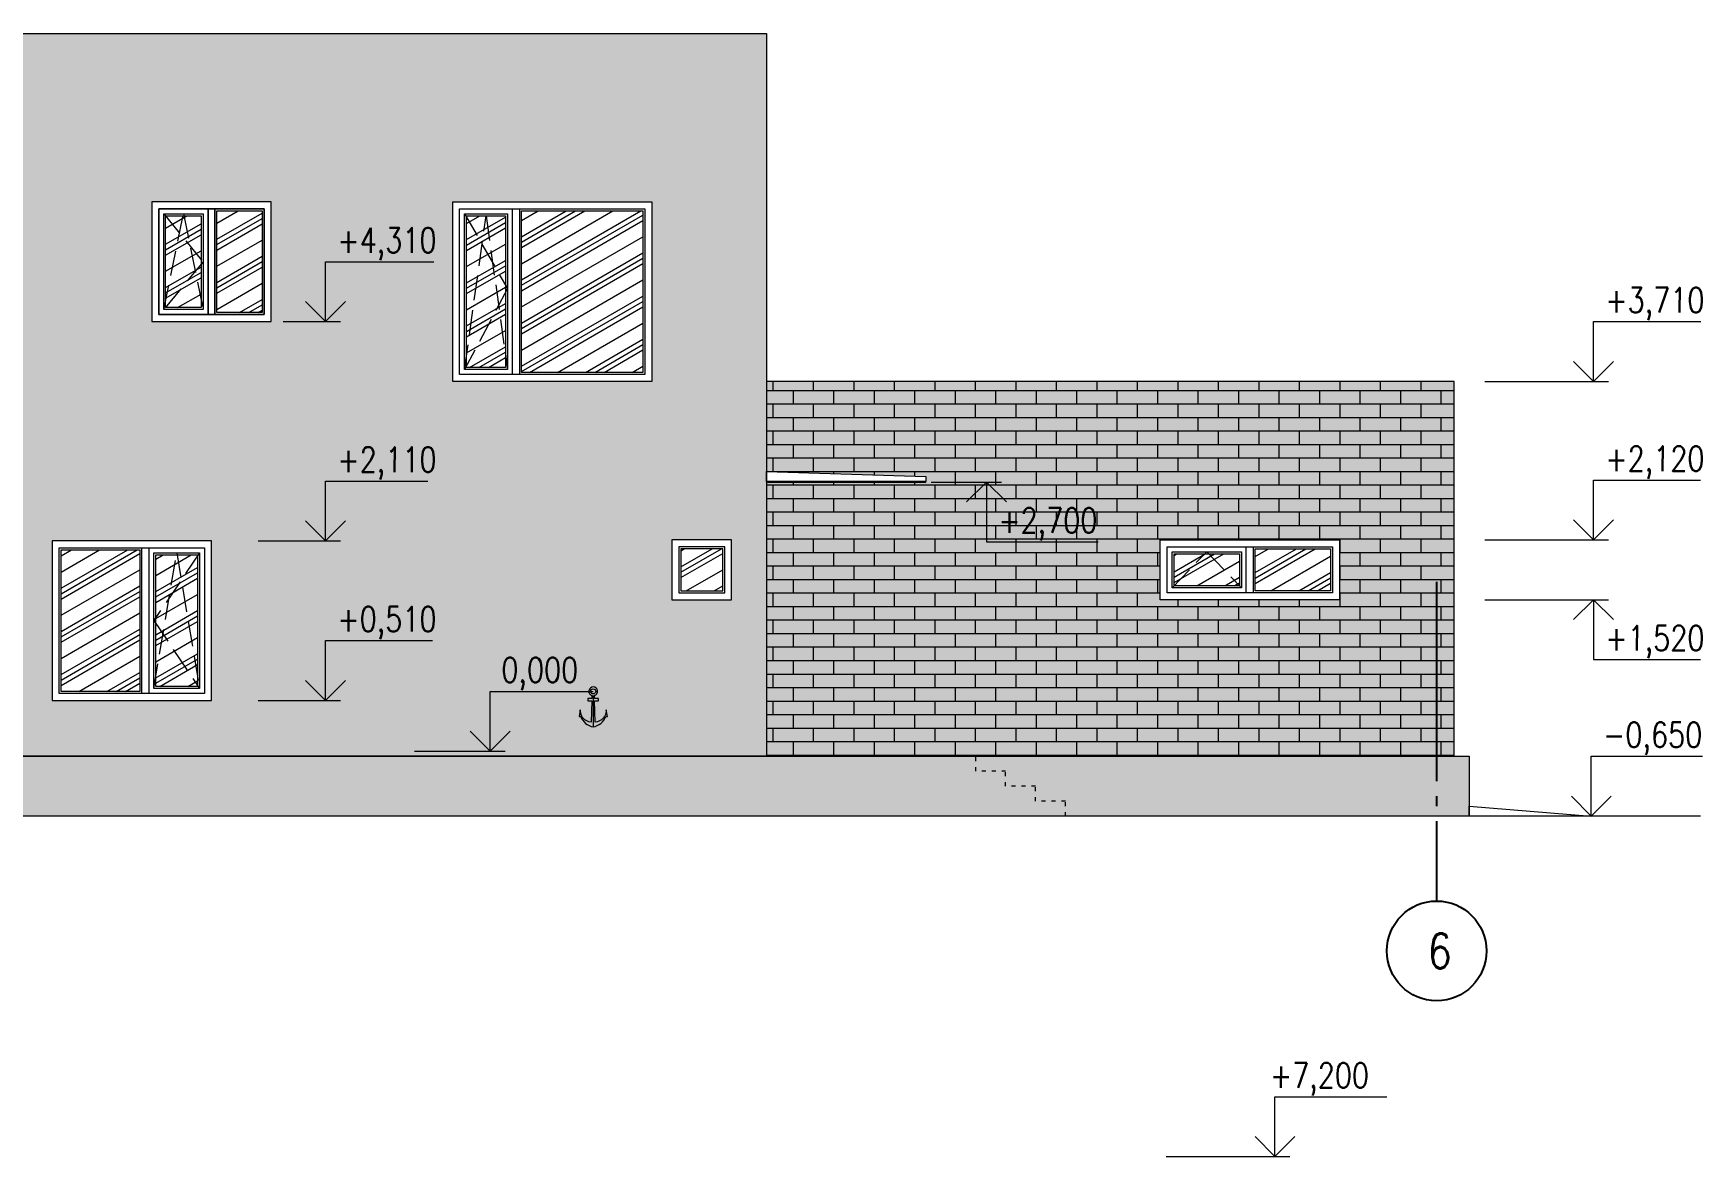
# Model space of a CAD drawing. Header units: millimetres. Extents: x 53645 to 137188, y 78097 to 135533.
# Drawn here: x 67538 to 84291, y 122658 to 133924 of the extents above; entities that cross this region are included whole.
import ezdxf

# ---------------------------------------------------------------- set-up
doc = ezdxf.new("R2010")
doc.units = ezdxf.units.MM
for name, pattern in [('ACAD_ISO03W100', [30, 12, -18]), ('CONTI', [0]), ('GOST2.303 4', [7, 5, -2, 0]), ('GOST2.303 5', [24, 20, -1.5, 1, -1.5])]:
    doc.linetypes.add(name, pattern=pattern)
doc.layers.add('axis_dim', color=40, linetype='CONTI')
doc.layers.add('wall', color=5, linetype='Continuous')
for name, color, linetype, lineweight in [('doors_windows', 4, 'Continuous', 5), ('hatch', 7, 'Continuous', 5), ('mark', 174, 'Continuous', 15), ('Wall2', 5, 'Continuous', 5)]:
    doc.layers.add(name, color=color, linetype=linetype, lineweight=lineweight)
doc.styles.add('GOST 2.304', font='CS_Gost2304.shx', dxfattribs={"width": 0.8, "oblique": 15})
pattern_1 = [(0, (42856.98, -39823.39), (0, 135.4836), []), (90, (42856.98, -39823.39), (-203.2, 135.4836), [135.4836, -135.4836])]

# ---------------------------------------------------------------- blocks, each defined once
blk = doc.blocks.new('ОК-1200-1200')
at = {"layer": 'hatch', "ltscale": 50, "true_color": 0xb0cfd8}
h = blk.add_hatch(dxfattribs=at)
h.set_pattern_fill('PLASTI', color=9, scale=1500, angle=30, style=0)
h.set_pattern_definition([(30, (6885.6, 78162.7), (-187.5, 324.7595), []), (30, (6862.17, 78203.3), (-187.5, 324.7595), []), (30, (6838.74, 78243.88), (-187.5, 324.7595), []), (30, (6768.42, 78365.67), (-187.5, 324.7595), [])])
h.paths.add_polyline_path([(25854, 212938), (26209, 212938), (26209, 212018), (25854, 212018)])
h = blk.add_hatch(dxfattribs=at)
h.set_pattern_fill('PLASTI', color=9, scale=1500, angle=30, style=0)
h.set_pattern_definition([(30, (7400.6, 78213.3), (-187.5, 324.7595), []), (30, (7377.17, 78253.9), (-187.5, 324.7595), []), (30, (7353.74, 78294.5), (-187.5, 324.7595), []), (30, (7283.42, 78416.28), (-187.5, 324.7595), [])])
h.paths.add_polyline_path([(26369, 212989), (26824, 212989), (26824, 211968), (26369, 211968)])
at = {"layer": 'doors_windows', "lineweight": 20, "ltscale": 50}
for points in [[(26914, 213078), (25714, 213078), (25714, 211878), (26914, 211878)], [(26844, 213008), (25784, 213008), (25784, 211948), (26844, 211948)], [(25784, 213008), (26279, 213008), (26279, 211948), (25784, 211948)], [(25834, 212958), (26229, 212958), (26229, 211998), (25834, 211998)], [(25854, 212938), (26209, 212938), (26209, 212018), (25854, 212018)], [(26279, 213008), (26349, 213008), (26349, 211948), (26279, 211948)], [(26349, 213008), (26844, 213008), (26844, 211948), (26349, 211948)], [(26369, 212989), (26824, 212989), (26824, 211968), (26369, 211968)]]:
    blk.add_lwpolyline(points, close=True, dxfattribs=at)
at = {"layer": 'doors_windows', "linetype": 'GOST2.303 4', "lineweight": 20, "ltscale": 50}
for points in [[(25834, 212958), (26229, 212478), (25834, 211998)], [(25834, 211998), (26032, 212958), (26229, 211998)]]:
    blk.add_lwpolyline(points, dxfattribs=at)

msp = doc.modelspace()

# ---------------------------------------------------------------- hatches: boundary and pattern name
at = {"layer": 'hatch', "ltscale": 75, "true_color": 0xcfd0cf}
h = msp.add_hatch(color=254, dxfattribs=at)
h.paths.add_polyline_path([(62716.5, 129234.5), (64716.5, 129234.5), (64716.5, 127234.5), (62716.5, 127234.5)], flags=16)
h.paths.add_polyline_path([(69326.5, 127234.5), (67726.5, 127234.5), (67726.5, 128834.5), (69326.5, 128834.5)], flags=16)
h.paths.add_polyline_path([(65916.5, 132234.5), (65916.5, 130434.5), (63916.5, 130434.5), (63916.5, 132234.5)], flags=16)
h.paths.add_polyline_path([(69926.5, 132234.5), (69926.5, 131034.5), (68726.5, 131034.5), (68726.5, 132234.5)], flags=16)
h.paths.add_polyline_path([(73746.5, 132234.5), (73746.5, 130434.5), (71746.5, 130434.5), (71746.5, 132234.5)], flags=16)
h.paths.add_polyline_path([(74896.5, 133924.5), (61146.4, 133924.5), (61146.4, 126674.5), (74896.5, 126674.5), (74896.5, 129424.5), (74896.5, 129424.5), (74896.5, 129529.5)])
h.paths.add_polyline_path([(73946.4, 128244.5), (73946.4, 128844.5), (74546.4, 128844.5), (74546.4, 128244.5)], flags=16)
at = {"layer": 'hatch', "ltscale": 75}
h = msp.add_hatch(dxfattribs=at)
h.set_pattern_fill('AR-CONC', color=252, scale=2, style=0)
h.set_pattern_definition([(50, (42856.98, -39823.4), (364.36934, -31.87817), [38.1, -419.1]), (355, (42857, -39823.4), (-70.48684, 382.1137), [30.48, -335.2812]), (100.45144, (42887.35, -39826.05), (293.8825, 350.2355), [32.38, -356.1805]), (46.1842, (42857, -39721.8), (542.1581, -84.0847), [57.15, -628.65]), (96.63556, (42902.16, -39728.8), (474.8083, 494.8522), [48.57, -534.2712]), (351.18415, (42857, -39721.8), (474.8083, 494.8522), [45.72, -502.9195]), (21, (42907.78, -39747.2), (303.2288, -204.5304), [38.1, -419.1]), (326, (42907.8, -39747.2), (123.60406, 368.3759), [30.48, -335.28]), (71.45144, (42933.05, -39764.23), (426.83284, 163.84554), [32.38, -356.1799]), (37.5, (42856.98, -39823.39), (6.17721, 169.11008), [0, -331.216, 0, -340.36, 0, -336.55]), (7.5, (42856.98, -39823.39), (133.63933, 200.36115), [0, -194.056, 0, -323.596, 0, -128.27]), (327.5, (42743.7, -39823.39), (271.18119, -11.45749), [0, -127, 0, -396.24, 0, -525.78]), (317.5, (42692.9, -39823.4), (296.25836, 50.85298), [0, -165.1, 0, -263.144, 0, -373.38])])
h.paths.add_polyline_path([(62716.5, 129234.5), (64716.5, 129234.5), (64716.5, 127234.5), (62716.5, 127234.5)], flags=16)
h.paths.add_polyline_path([(69326.5, 127234.5), (67726.5, 127234.5), (67726.5, 128834.5), (69326.5, 128834.5)], flags=16)
h.paths.add_polyline_path([(65916.5, 132234.5), (65916.5, 130434.5), (63916.5, 130434.5), (63916.5, 132234.5)], flags=16)
h.paths.add_polyline_path([(69926.5, 132234.5), (69926.5, 131034.5), (68726.5, 131034.5), (68726.5, 132234.5)], flags=16)
h.paths.add_polyline_path([(73746.5, 132234.5), (73746.5, 130434.5), (71746.5, 130434.5), (71746.5, 132234.5)], flags=16)
h.paths.add_polyline_path([(74896.5, 133924.5), (61146.4, 133924.5), (61146.4, 126674.5), (74896.5, 126674.5), (74896.5, 129424.5), (74896.5, 129424.5), (74896.5, 129529.5)])
h.paths.add_polyline_path([(73946.4, 128244.5), (73946.4, 128844.5), (74546.4, 128844.5), (74546.4, 128244.5)], flags=16)
at = {"layer": 'hatch', "ltscale": 50, "true_color": 0xb0cfd8}
h = msp.add_hatch(dxfattribs=at)
h.set_pattern_fill('PLASTI', color=9, scale=1500, angle=30, style=0)
h.set_pattern_definition([(30, (52937.64, -2601.13), (-187.5, 324.7595), []), (30, (52914.2, -2560.54), (-187.5, 324.7595), []), (30, (52890.76, -2519.94), (-187.5, 324.7595), []), (30, (52820.45, -2398.16), (-187.5, 324.7595), [])])
h.paths.add_polyline_path([(71886.5, 132094.5), (72276.5, 132094.5), (72276.5, 130574.5), (71886.5, 130574.5)])
h = msp.add_hatch(dxfattribs=at)
h.set_pattern_fill('PLASTI', color=9, scale=1500, angle=30, style=0)
h.set_pattern_definition([(30, (53437.64, -2601.13), (-187.5, 324.7595), []), (30, (53414.2, -2560.54), (-187.5, 324.7595), []), (30, (53390.76, -2519.94), (-187.5, 324.7595), []), (30, (53320.45, -2398.16), (-187.5, 324.7595), [])])
h.paths.add_polyline_path([(72436.5, 132144.5), (73656.5, 132144.5), (73656.5, 130524.5), (72436.5, 130524.5)])
at = {"layer": 'hatch', "ltscale": 75, "true_color": 0x3f3a3a}
h = msp.add_hatch(color=250, dxfattribs=at)
h.paths.add_polyline_path([(81796.9, 130434.5), (74896.5, 130434.5), (74896.5, 129529.5), (76496.5, 129479.5), (76496.5, 129429.5), (76496.5, 129424.5), (74896.5, 129424.5), (74896.5, 126674.5), (81796.9, 126674.5)])
h.paths.add_polyline_path([(78846.9, 128244.5), (78846.9, 128844.5), (80646.6, 128844.5), (80646.9, 128844.5), (80646.9, 128244.5)], flags=16)
at = {"layer": 'hatch', "ltscale": 75, "true_color": 0x2e2e2e}
h = msp.add_hatch(dxfattribs=at)
h.set_pattern_fill('AR-BRSTD', color=250, scale=2, style=0)
h.set_pattern_definition(pattern_1)
h.paths.add_polyline_path([(81796.9, 130434.5), (74896.5, 130434.5), (74896.5, 129529.5), (76496.5, 129479.5), (76496.5, 129429.5), (76496.5, 129424.5), (74896.5, 129424.5), (74896.5, 126674.5), (81796.9, 126674.5)])
h.paths.add_polyline_path([(78846.9, 128244.5), (78846.9, 128844.5), (80646.6, 128844.5), (80646.9, 128844.5), (80646.9, 128244.5)], flags=16)
at = {"layer": 'hatch', "ltscale": 50, "true_color": 0xb0cfd8}
h = msp.add_hatch(dxfattribs=at)
h.set_pattern_fill('PLASTI', color=9, scale=1500, angle=30, style=0)
h.set_pattern_definition([(30, (48897.6, -6081.13), (-187.5, 324.7595), []), (30, (48874.18, -6040.54), (-187.5, 324.7595), []), (30, (48850.74, -5999.94), (-187.5, 324.7595), []), (30, (48780.43, -5878.16), (-187.5, 324.7595), [])])
h.paths.add_polyline_path([(67816.5, 128744.5), (68606.5, 128744.5), (68606.5, 127324.5), (67816.5, 127324.5)])
h = msp.add_hatch(dxfattribs=at)
h.set_pattern_fill('PLASTI', color=9, scale=1500, angle=30, style=0)
h.set_pattern_definition([(30, (49817.6, -6131.13), (-187.5, 324.7595), []), (30, (49794.18, -6090.54), (-187.5, 324.7595), []), (30, (49770.74, -6049.94), (-187.5, 324.7595), []), (30, (49700.43, -5928.16), (-187.5, 324.7595), [])])
h.paths.add_polyline_path([(68766.5, 128694.5), (69186.5, 128694.5), (69186.5, 127374.5), (68766.5, 127374.5)])
h = msp.add_hatch(dxfattribs=at)
h.set_pattern_fill('PLASTI', color=9, scale=1500, angle=30, style=0)
h.set_pattern_definition([(30, (54987.6, -5941.13), (-187.5, 324.7595), []), (30, (54964.15, -5900.54), (-187.5, 324.7595), []), (30, (54940.7, -5859.94), (-187.5, 324.7595), []), (30, (54870.4, -5738.16), (-187.5, 324.7595), [])])
h.paths.add_polyline_path([(74036.4, 128754.5), (74456.4, 128754.5), (74456.4, 128334.5), (74036.4, 128334.5)])
h = msp.add_hatch(dxfattribs=at)
h.set_pattern_fill('PLASTI', color=9, scale=1500, angle=30, style=0)
h.set_pattern_definition([(30, (59938.02, -5991.13), (-187.5, 324.7595), []), (30, (59914.6, -5950.54), (-187.5, 324.7595), []), (30, (59891.14, -5909.94), (-187.5, 324.7595), []), (30, (59820.83, -5788.16), (-187.5, 324.7595), [])])
h.paths.add_polyline_path([(78986.9, 128704.5), (79641.7, 128704.5), (79641.7, 128384.5), (78986.9, 128384.5)])
h = msp.add_hatch(dxfattribs=at)
h.set_pattern_fill('PLASTI', color=9, scale=1500, angle=30, style=0)
h.set_pattern_definition([(30, (60852.9, -5941.13), (-187.5, 324.7595), []), (30, (60829.45, -5900.54), (-187.5, 324.7595), []), (30, (60806, -5859.94), (-187.5, 324.7595), []), (30, (60735.7, -5738.16), (-187.5, 324.7595), [])])
h.paths.add_polyline_path([(79801.7, 128754.5), (80556.6, 128754.5), (80556.6, 128334.5), (79801.7, 128334.5)])
at = {"layer": 'hatch', "ltscale": 75, "true_color": 0x3f3a3a}
h = msp.add_hatch(color=250, dxfattribs=at)
h.paths.add_polyline_path([(60296.5, 126674.5), (81946.9, 126674.5), (81946.9, 126074.5), (60296.5, 126074.5)])
h.paths.add_polyline_path([(58446.5, 126674.5), (58146.5, 126674.5), (58146.5, 126074.5), (58446.5, 126074.5)])
at = {"layer": 'hatch', "ltscale": 75, "true_color": 0x2e2e2e}
h = msp.add_hatch(dxfattribs=at)
h.set_pattern_fill('AR-BRSTD', color=250, scale=2, style=0)
h.set_pattern_definition(pattern_1)
h.paths.add_polyline_path([(60296.5, 126674.5), (81946.9, 126674.5), (81946.9, 126074.5), (60296.5, 126074.5)])
h.paths.add_polyline_path([(58446.5, 126674.5), (58146.5, 126674.5), (58146.5, 126074.5), (58446.5, 126074.5)])

# ---------------------------------------------------------------- linework, layer by layer
at = {"layer": 'axis_dim', "linetype": 'GOST2.303 5', "lineweight": 25, "ltscale": 100}
msp.add_lwpolyline([(81621.9, 128423), (81621.9, 125221.4)], dxfattribs=at)
at = {"layer": 'axis_dim', "color": 18, "linetype": 'Continuous', "lineweight": 25, "ltscale": 100, "true_color": 0x000000}
msp.add_circle((81621.9, 124721.4), 500, dxfattribs=at)
at = {"layer": 'doors_windows', "lineweight": 20, "ltscale": 50}
for points in [[(71816.5, 132164.5), (73676.5, 132164.5), (73676.5, 130504.5), (71816.5, 130504.5)], [(71866.5, 132114.5), (72296.5, 132114.5), (72296.5, 130554.5), (71866.5, 130554.5)], [(71886.5, 132094.5), (72276.5, 132094.5), (72276.5, 130574.5), (71886.5, 130574.5)], [(72346.5, 132164.5), (72416.5, 132164.5), (72416.5, 130504.5), (72346.5, 130504.5)], [(72436.5, 132144.5), (73656.5, 132144.5), (73656.5, 130524.5), (72436.5, 130524.5)], [(67796.5, 128764.5), (69256.5, 128764.5), (69256.5, 127304.5), (67796.5, 127304.5)], [(67816.5, 128744.5), (68606.5, 128744.5), (68606.5, 127324.5), (67816.5, 127324.5)], [(68626.5, 128764.5), (68696.5, 128764.5), (68696.5, 127304.5), (68626.5, 127304.5)], [(68746.5, 128714.5), (69206.5, 128714.5), (69206.5, 127354.5), (68746.5, 127354.5)], [(68766.5, 128694.5), (69186.5, 128694.5), (69186.5, 127374.5), (68766.5, 127374.5)], [(74476.4, 128774.5), (74016.4, 128774.5), (74016.4, 128314.5), (74476.4, 128314.5)], [(74456.4, 128754.5), (74036.4, 128754.5), (74036.4, 128334.5), (74456.4, 128334.5)], [(78916.9, 128774.5), (80576.6, 128774.5), (80576.6, 128314.5), (78916.9, 128314.5)], [(78966.9, 128724.5), (79661.7, 128724.5), (79661.7, 128364.5), (78966.9, 128364.5)], [(78986.9, 128704.5), (79641.7, 128704.5), (79641.7, 128384.5), (78986.9, 128384.5)], [(79711.7, 128774.5), (79781.7, 128774.5), (79781.7, 128314.5), (79711.7, 128314.5)], [(79801.7, 128754.5), (80556.6, 128754.5), (80556.6, 128334.5), (79801.7, 128334.5)]]:
    msp.add_lwpolyline(points, close=True, dxfattribs=at)
at = {"layer": 'doors_windows', "linetype": 'GOST2.303 4', "lineweight": 20, "ltscale": 50}
for points in [[(71866.5, 132114.5), (72296.5, 131364.5), (71866.5, 130554.5)], [(71866.5, 130554.5), (72081.5, 132094.5), (72296.5, 130554.5)], [(69206.5, 128714.5), (68746.5, 128034.5), (69206.5, 127354.5)], [(68746.5, 127354.5), (68976.5, 128714.5), (69206.5, 127354.5)], [(78966.9, 128364.5), (79314.3, 128724.5), (79661.7, 128364.5)]]:
    msp.add_lwpolyline(points, dxfattribs=at)
at = {"layer": 'mark', "linetype": 'Continuous', "ltscale": 100}
for points in [[(70471.1, 131034.5), (70471.1, 131634.5)], [(70471.1, 131634.5), (71558.1, 131634.5)], [(70471.1, 131034.5), (70271.1, 131234.5)], [(70471.1, 131034.5), (70671.1, 131234.5)], [(70044.1, 131034.5), (70621.1, 131034.5)], [(83196.3, 130434.5), (83196.3, 131034.5)], [(83196.3, 131034.5), (84273.3, 131034.5)], [(83196.3, 130434.5), (82996.3, 130634.5)], [(83196.3, 130434.5), (83396.3, 130634.5)], [(82105.1, 130434.5), (83346.3, 130434.5)], [(70471.1, 128834.5), (70471.1, 129434.5)], [(70471.1, 129434.5), (71498.1, 129434.5)], [(76550.3, 129424.5), (77253.4, 129424.5)], [(77103.4, 129424.5), (76903.4, 129224.5)], [(77103.4, 129424.5), (77103.4, 128824.5)], [(77103.4, 129424.5), (77303.4, 129224.5)], [(83196.3, 128844.5), (83196.3, 129444.5)], [(83196.3, 129444.5), (84268.3, 129444.5)], [(70471.1, 128834.5), (70271.1, 129034.5)], [(70471.1, 128834.5), (70671.1, 129034.5)], [(83196.3, 128844.5), (82996.3, 129044.5)], [(83196.3, 128844.5), (83396.3, 129044.5)], [(69793.4, 128834.5), (70621.1, 128834.5)], [(82105.1, 128844.5), (83346.3, 128844.5)], [(77103.4, 128824.5), (78225.4, 128824.5)], [(82105.1, 128244.5), (83346.3, 128244.5)], [(83196.3, 128244.5), (82996.3, 128044.5)], [(83196.3, 128244.5), (83196.3, 127644.5)], [(83196.3, 128244.5), (83396.3, 128044.5)], [(70471.1, 127234.5), (70471.1, 127834.5)], [(70471.1, 127834.5), (71543.1, 127834.5)], [(83196.3, 127644.5), (84268.3, 127644.5)], [(70471.1, 127234.5), (70271.1, 127434.5)], [(70471.1, 127234.5), (70671.1, 127434.5)], [(72122.2, 126724.5), (72122.2, 127324.5)], [(72122.2, 127324.5), (73157.2, 127324.5)], [(69793.4, 127234.5), (70621.1, 127234.5)], [(72122.2, 126724.5), (71922.2, 126924.5)], [(72122.2, 126724.5), (72322.2, 126924.5)], [(71362.1, 126724.5), (72272.2, 126724.5)], [(83174.1, 126074.5), (83174.1, 126674.5)], [(83174.1, 126674.5), (84291.1, 126674.5)], [(83174.1, 126074.5), (82974.1, 126274.5)], [(83174.1, 126074.5), (83374.1, 126274.5)], [(79999, 122658.4), (79999, 123258.4)], [(79999, 123258.4), (81121, 123258.4)], [(79999, 122658.4), (79799, 122858.4)], [(79999, 122658.4), (80199, 122858.4)], [(78907.8, 122658.4), (80149, 122658.4)]]:
    msp.add_lwpolyline(points, dxfattribs=at)
at = {"layer": 'Wall2', "color": 18, "linetype": 'ByBlock', "ltscale": 3.333333, "true_color": 0x000000}
for p, q in [((71746.5, 132234.5), (73746.5, 132234.5)), ((71746.5, 130434.5), (71746.5, 132234.5)), ((73746.5, 132234.5), (73746.5, 130434.5)), ((73746.5, 130434.5), (71746.5, 130434.5)), ((69326.5, 128834.5), (67726.5, 128834.5)), ((67726.5, 128834.5), (67726.5, 127234.5)), ((69326.5, 127234.5), (69326.5, 128834.5)), ((67726.5, 127234.5), (69326.5, 127234.5))]:
    msp.add_line(p, q, dxfattribs=at)
for points in [[(61146.4, 133924.5), (74896.5, 133924.5), (74896.5, 126674.5), (61146.4, 126674.5)], [(69926.5, 132234.5), (68726.5, 132234.5), (68726.5, 131034.5), (69926.5, 131034.5)], [(71746.5, 132234.5), (73746.5, 132234.5), (73746.5, 130434.5), (71746.5, 130434.5)], [(81796.9, 130434.5), (74896.5, 130434.5), (74896.5, 126674.5), (81796.9, 126674.5)], [(74896.5, 129424.5), (76496.5, 129424.5), (76496.5, 129429.5), (74896.5, 129429.5)], [(69326.5, 128834.5), (67726.5, 128834.5), (67726.5, 127234.5), (69326.5, 127234.5)], [(74546.5, 128844.5), (73946.4, 128844.5), (73946.4, 128244.5), (74546.5, 128244.5)], [(74546.4, 128844.5), (73946.4, 128844.5), (73946.4, 128244.5), (74546.4, 128244.5)], [(78846.9, 128844.5), (80646.9, 128844.5), (80646.9, 128244.5), (78846.9, 128244.5)], [(78846.9, 128844.5), (80646.6, 128844.5), (80646.6, 128244.5), (78846.9, 128244.5)], [(74476.4, 128774.5), (74016.4, 128774.5), (74016.4, 128314.5), (74476.4, 128314.5)], [(74476.4, 128774.5), (74016.4, 128774.5), (74016.4, 128314.5), (74476.4, 128314.5)], [(74476.4, 128774.5), (74016.4, 128774.5), (74016.4, 128314.5), (74476.4, 128314.5)], [(74476.4, 128774.5), (74016.4, 128774.5), (74016.4, 128314.5), (74476.4, 128314.5)], [(74476.4, 128774.5), (74016.4, 128774.5), (74016.4, 128314.5), (74476.4, 128314.5)], [(74456.4, 128754.5), (74036.4, 128754.5), (74036.4, 128334.5), (74456.4, 128334.5)], [(74456.4, 128754.5), (74036.4, 128754.5), (74036.4, 128334.5), (74456.4, 128334.5)], [(74456.4, 128754.5), (74036.4, 128754.5), (74036.4, 128334.5), (74456.4, 128334.5)], [(74456.4, 128754.5), (74036.4, 128754.5), (74036.4, 128334.5), (74456.4, 128334.5)], [(74456.4, 128754.5), (74036.4, 128754.5), (74036.4, 128334.5), (74456.4, 128334.5)], [(74456.4, 128754.5), (74036.4, 128754.5), (74036.4, 128334.5), (74456.4, 128334.5)], [(60296.5, 126674.5), (81946.9, 126674.5), (81946.9, 126074.5), (60296.5, 126074.5)]]:
    msp.add_lwpolyline(points, close=True, dxfattribs=at)
for points in [[(74896.5, 129429.5), (74896.5, 129529.5), (76496.5, 129479.5), (76496.5, 129429.5)], [(81946.9, 126074.5), (81946.9, 126174.5), (83171.3, 126074.5)], [(84268.8, 126074.5), (55239, 126074.5)]]:
    msp.add_lwpolyline(points, dxfattribs=at)
at = {"layer": 'Wall2', "color": 18, "linetype": 'Continuous', "ltscale": 100, "true_color": 0x000000}
for points in [[(73143.6, 127252.6), (73102.8, 127252.6)], [(73102.8, 127252.6), (73102.8, 127230.5)], [(73102.8, 127230.5), (73143.6, 127230.5)], [(73143.6, 127230.5), (73137.6, 127016.6)], [(73143.6, 127282.4), (73143.6, 127252.6)], [(73157.2, 127282.4), (73157.2, 126967.7)], [(73170.7, 127252.6), (73170.7, 127282.4)], [(73211.6, 127252.6), (73170.7, 127252.6)], [(73176.7, 127016.6), (73170.7, 127230.5)], [(73170.7, 127230.5), (73211.6, 127230.5)], [(73211.6, 127230.5), (73211.6, 127252.6)], [(73026.8, 127139.9), (73015.5, 127072.5)], [(73015.5, 127072.5), (73031.6, 127072.5)], [(73282.8, 127072.5), (73298.8, 127072.5)], [(73298.8, 127072.5), (73287.6, 127139.9)]]:
    msp.add_lwpolyline(points, dxfattribs=at)
at = {"layer": 'Wall2', "color": 18, "linetype": 'ACAD_ISO03W100', "ltscale": 3.333333, "true_color": 0x000000}
msp.add_lwpolyline([(77896.4, 126074.5), (77896.4, 126224.5), (77596.4, 126224.5), (77596.4, 126374.5), (77296.4, 126374.5), (77296.4, 126524.5), (76996.4, 126524.5), (76996.4, 126674.5), (76696.4, 126674.5), (76996.4, 126674.5)], dxfattribs=at)
at = {"layer": 'Wall2', "color": 18, "linetype": 'Continuous', "ltscale": 100, "true_color": 0x000000}
msp.add_circle((73157.2, 127324.5), 25, dxfattribs=at)
for centre, radius, start, end in [((73157.2, 127324.5), 44.2, 287.84941, 252.15059), ((73189.1, 127133.7), 169.1, 201.2429, 259.11021), ((73125.2, 127133.7), 169.1, 280.88979, 338.7571)]:
    msp.add_arc(centre, radius, start, end, dxfattribs=at)
at = {"layer": 'Wall2', "color": 18, "linetype": 'Continuous', "ltscale": 100, "true_color": 0x000000, "extrusion": (0, 0, -1)}
for centre, start, end in [((-73147.3, 127136.7), 274.57326, 1.50216), ((-73167.1, 127136.7), 178.49784, 265.42674)]:
    msp.add_arc(centre, 120.5, start, end, dxfattribs=at)

# ---------------------------------------------------------------- block references
at = {"layer": 'wall'}
msp.add_blockref('ОК-1200-1200', (43012, -80843.8), dxfattribs=at)

# ---------------------------------------------------------------- texts
at = {"layer": 'axis_dim', "color": 18, "linetype": 'Continuous', "lineweight": 25, "ltscale": 100, "true_color": 0x000000, "insert": (81531.7, 124896.4), "char_height": 350, "width": 479.936, "attachment_point": 1, "style": 'GOST 2.304'}
msp.add_mtext('\\Fsimplex.shx;\\W0.8000000000;\\Q0.2617993878;\\T1.0000000000;\\o\\l6', dxfattribs=at)
at = {"layer": 'mark', "linetype": 'Continuous', "ltscale": 100, "char_height": 250, "style": 'GOST 2.304'}
for s, insert, width, attachment_point in [('\\Fsimplex.shx;\\W0.8000000000;\\Q0.2617993878;\\T1.0000000000;\\o\\l+4,310', (70589.8, 131974.5), 1215.72, 1), ('\\Fsimplex.shx;\\W0.8000000000;\\Q0.2617993878;\\T1.0000000000;\\o\\l+3,710', (83315, 131374.5), 1215.72, 1), ('\\Fsimplex.shx;\\W0.8000000000;\\Q0.2617993878;\\T1.0000000000;\\o\\l+2,110', (70589.8, 129774.5), 1177.625, 1), ('\\Fsimplex.shx;\\W0.8000000000;\\Q0.2617993878;\\T1.0000000000;\\o\\l+2,120', (83315, 129784.5), 1215.72, 1), ('\\Fsimplex.shx;\\W0.8000000000;\\Q0.2617993878;\\T1.0000000000;\\o\\l+2,700', (77222.1, 129164.5), 1253.816, 1), ('\\Fsimplex.shx;\\W0.8000000000;\\Q0.2617993878;\\T1.0000000000;\\o\\l+0,510', (70589.8, 128174.5), 1215.72, 1), ('\\Fsimplex.shx;\\W0.8000000000;\\Q0.2617993878;\\T1.0000000000;\\o\\l+1,520', (83315, 127984.5), 1215.72, 1), ('\\Fsimplex.shx;\\W0.8000000000;\\Q0.2617993878;\\T1.0000000000;\\o\\l0,000', (72234.5, 127664.5), 1012.622, 1), ('\\Fsimplex.shx;\\W0.8000000000;\\Q0.2617993878;\\T1.0000000000;\\o\\l-0,650', (83292.8, 127014.5), 1253.816, 1), ('\\Fsimplex.shx;\\W0.8000000000;\\Q0.2617993878;\\T1.0000000000;\\o\\l+7,200', (80942.3, 123598.4), 1253.816, 3)]:
    msp.add_mtext(s, dxfattribs=dict(at, insert=insert, width=width, attachment_point=attachment_point))

doc.saveas('drawing.dxf')
